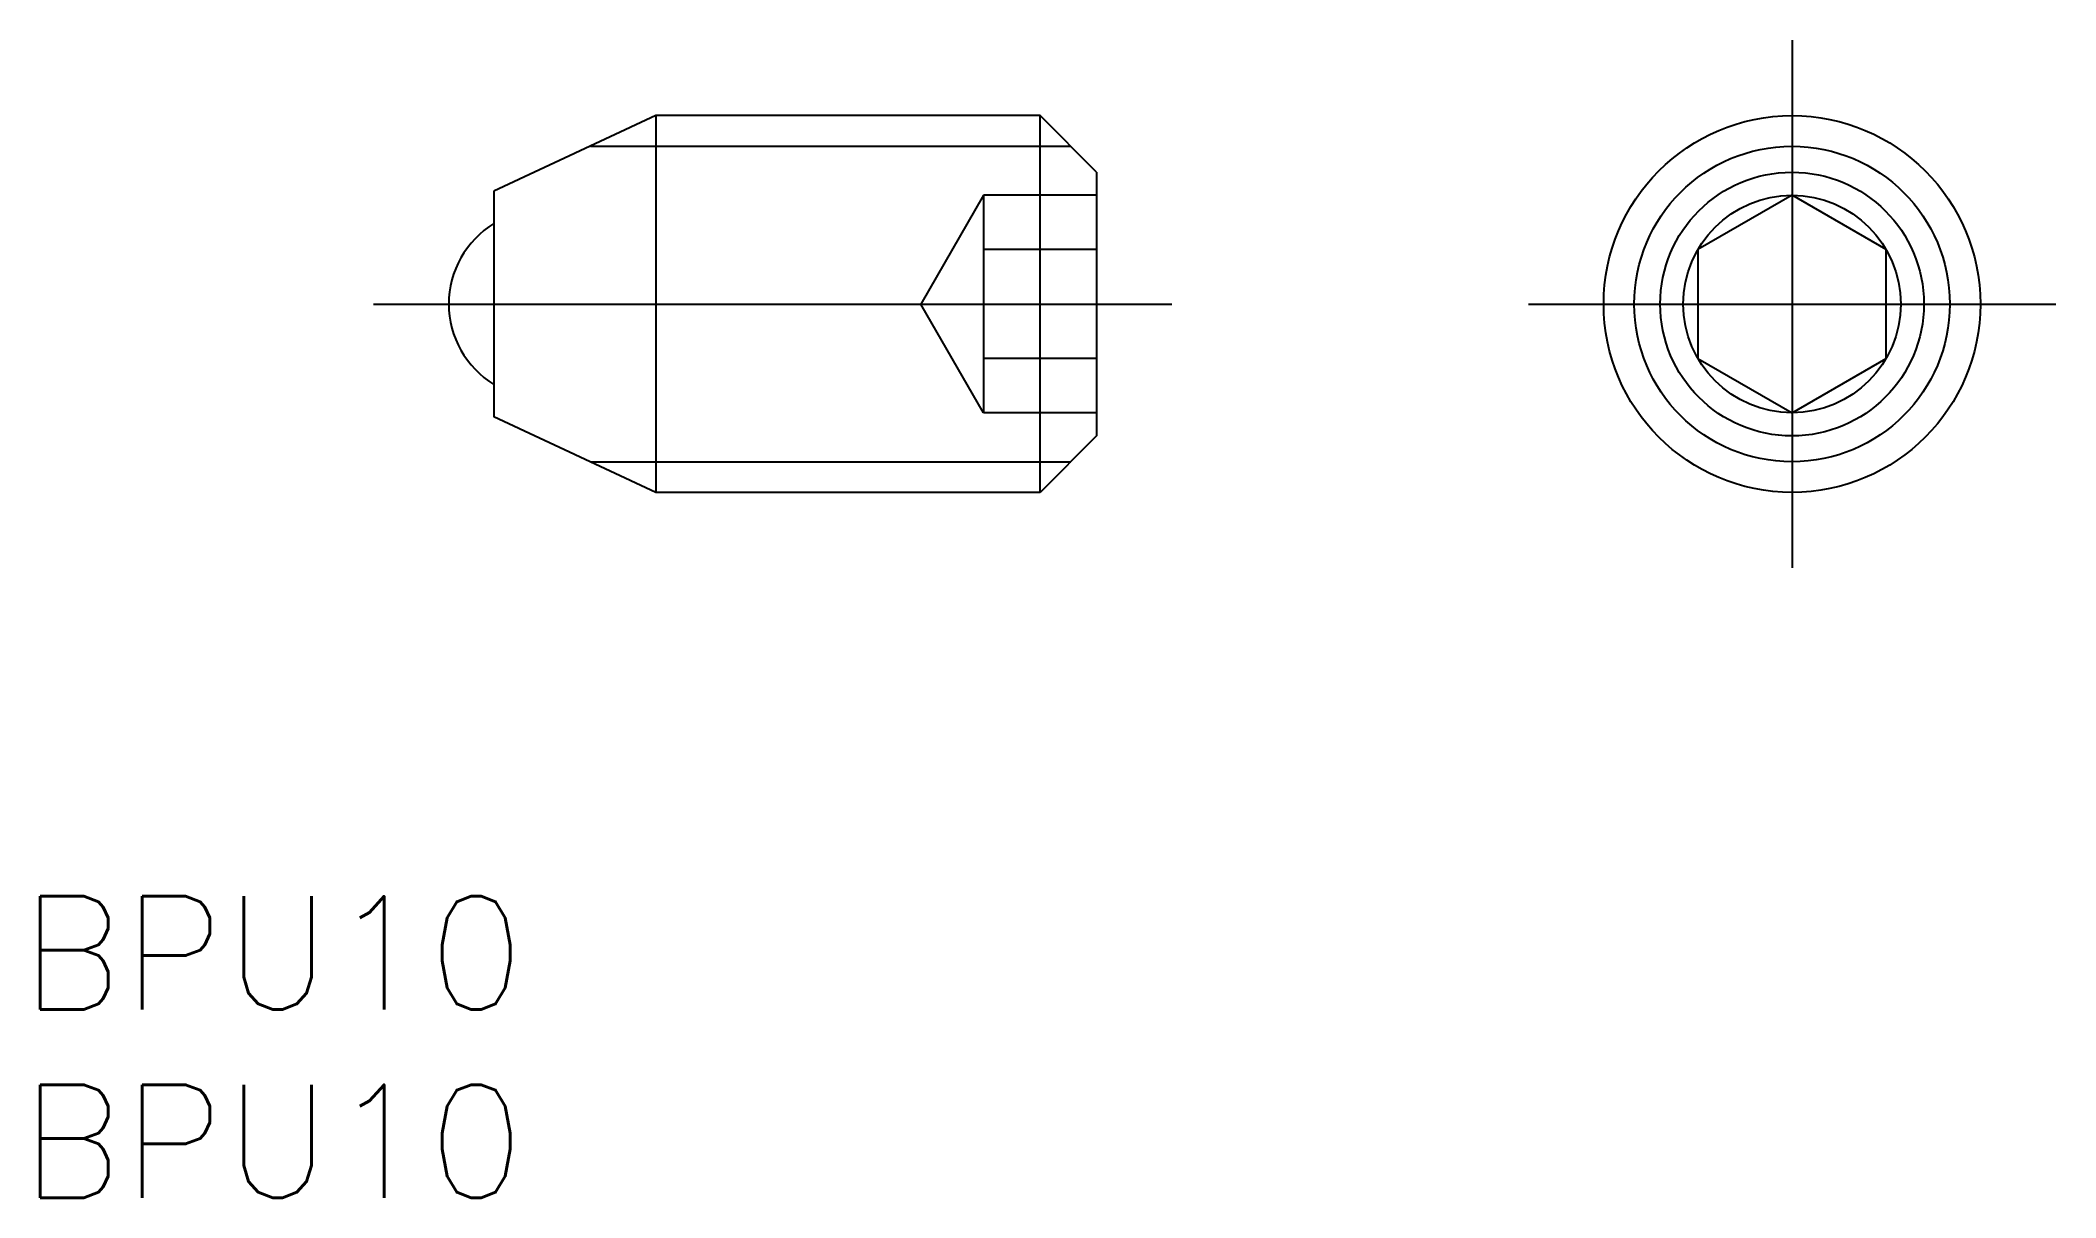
# Model space of a CAD drawing. Extents: x -46.5 to 7, y -23.7 to 7.
import ezdxf

# ---------------------------------------------------------------- set-up
doc = ezdxf.new("R2010")
doc.units = 0
doc.linetypes.add('CENTER', pattern=[50.8, 31.75, -6.35, 6.35, -6.35])
doc.linetypes.add('DASHED', pattern=[19.05, 12.7, -6.35])
doc.layers.get('0').update_dxf_attribs({"linetype": 'CONTINUOUS'})
doc.layers.add('CENTER', color=1, linetype='CENTER')
doc.styles.get("Standard").update_dxf_attribs({"font": 'txt.shx', "height": 3, "bigfont": 'bigfont.shx'})

msp = doc.modelspace()

# ---------------------------------------------------------------- linework, layer by layer
at = {"color": 7, "linetype": 'CONTINUOUS'}
for p, q in [((-30.161, 5), (-34.461, 2.995)), ((-30.161, 5), (-30.161, -5)), ((-19.961, 5), (-30.161, 5)), ((-19.961, -5), (-19.961, 5)), ((-18.461, 3.5), (-19.961, 5)), ((-18.461, 3.5), (-18.461, -3.5)), ((-34.461, 2.995), (-34.461, -2.995)), ((0, 2.887), (-2.5, 1.443)), ((2.5, 1.443), (0, 2.887)), ((-2.5, 1.443), (-2.5, -1.443)), ((2.5, -1.443), (2.5, 1.443)), ((-2.5, -1.443), (0, -2.887)), ((0, -2.887), (2.5, -1.443)), ((-30.161, -5), (-34.461, -2.995)), ((-18.461, -3.5), (-19.961, -5)), ((-19.961, -5), (-30.161, -5))]:
    msp.add_line(p, q, dxfattribs=at)
at = {"color": 3, "linetype": 'CONTINUOUS'}
for p, q in [((-31.902, 4.188), (-19.149, 4.188)), ((-31.902, -4.188), (-19.149, -4.188))]:
    msp.add_line(p, q, dxfattribs=at)
at = {"color": 3, "linetype": 'DASHED'}
for p, q in [((-21.461, 2.887), (-23.128, 0)), ((-21.461, 2.887), (-21.461, -2.887)), ((-18.461, 2.887), (-21.461, 2.887)), ((-18.461, 1.443), (-21.461, 1.443)), ((-21.461, -2.887), (-23.128, 0)), ((-18.461, -1.443), (-21.461, -1.443)), ((-18.461, -2.887), (-21.461, -2.887))]:
    msp.add_line(p, q, dxfattribs=at)
at = {"color": 7, "linetype": 'CONTINUOUS'}
for radius in [5, 3.5, 2.887]:
    msp.add_circle((0, 0), radius, dxfattribs=at)
at = {"color": 3, "linetype": 'CONTINUOUS'}
msp.add_circle((0, 0), 4.188, dxfattribs=at)
at = {"color": 7, "linetype": 'CONTINUOUS'}
msp.add_arc((-33.161, 0), 2.5, 121.3323, 238.6677, dxfattribs=at)
at = {"layer": 'CENTER', "color": 1, "linetype": 'CENTER'}
for p, q in [((0, 7), (0, -7)), ((-37.661, 0), (-16.461, 0)), ((-7, 0), (7, 0))]:
    msp.add_line(p, q, dxfattribs=at)

# ---------------------------------------------------------------- texts
at = {"color": 7, "linetype": 'CONTINUOUS'}
for p in [(-47.02, -18.723), (-47.02, -23.723)]:
    msp.add_text('BPU10', height=3, dxfattribs=at).set_placement(p)

doc.saveas('drawing.dxf')
